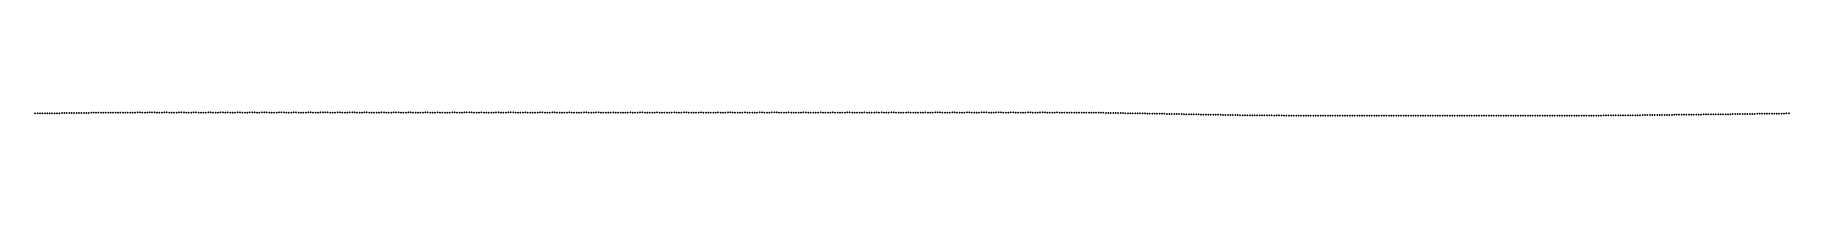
# Model space of a CAD drawing. Header units: metres. Extents: x 0 to 360, y 0 to 0.
import ezdxf

# ---------------------------------------------------------------- set-up
doc = ezdxf.new("R2010")
doc.units = ezdxf.units.M

msp = doc.modelspace()

# ---------------------------------------------------------------- linework, layer by layer
for p in [(0, 0.03), (0.5, 0.04), (1, 0.03), (1.5, 0.02), (2, 0.03), (2.5, 0.04), (3, 0.05), (3.5, 0.05), (4, 0.06), (4.5, 0.06), (5, 0.06), (5.5, 0.07), (6, 0.08), (6.5, 0.09), (7, 0.09), (7.5, 0.09), (8, 0.1), (8.5, 0.1), (9, 0.12), (9.5, 0.12), (10, 0.13), (10.5, 0.12), (11, 0.13), (11.5, 0.14), (12, 0.15), (12.5, 0.16), (13, 0.16), (13.5, 0.16), (14, 0.16), (14.5, 0.17), (15, 0.18), (15.5, 0.18), (16, 0.18), (16.5, 0.18), (17, 0.18), (17.5, 0.19), (18, 0.2), (18.5, 0.2), (19, 0.2), (19.5, 0.19), (20, 0.19), (20.5, 0.2), (21, 0.21), (21.5, 0.21), (22, 0.2), (22.5, 0.2), (23, 0.2), (23.5, 0.21), (24, 0.21), (24.5, 0.21), (25, 0.2), (25.5, 0.2), (26, 0.2), (26.5, 0.21), (27, 0.21), (27.5, 0.2), (28, 0.2), (28.5, 0.2), (29, 0.2), (29.5, 0.21), (30, 0.21), (30.5, 0.21), (31, 0.2), (31.5, 0.2), (32, 0.2), (32.5, 0.21), (33, 0.21), (33.5, 0.2), (34, 0.2), (34.5, 0.2), (35, 0.2), (35.5, 0.21), (36, 0.21), (36.5, 0.2), (37, 0.2), (37.5, 0.2), (38, 0.21), (38.5, 0.21), (39, 0.2), (39.5, 0.21), (40, 0.2), (40.5, 0.2), (41, 0.2), (41.5, 0.21), (42, 0.21), (42.5, 0.2), (43, 0.2), (43.5, 0.2), (44, 0.21), (44.5, 0.21), (45, 0.21), (45.5, 0.2), (46, 0.2), (46.5, 0.22), (47, 0.23), (47.5, 0.21), (48, 0.18), (48.5, 0.18), (49, 0.2), (49.5, 0.2), (50, 0.21), (50.5, 0.21), (51, 0.21), (51.5, 0.2), (52, 0.2), (52.5, 0.2), (53, 0.21), (53.5, 0.21), (54, 0.2), (54.5, 0.2), (55, 0.2), (55.5, 0.2), (56, 0.21), (56.5, 0.21), (57, 0.2), (57.5, 0.2), (58, 0.2), (58.5, 0.21), (59, 0.21), (59.5, 0.21), (60, 0.21), (60.5, 0.2), (61, 0.2), (61.5, 0.2), (62, 0.21), (62.5, 0.21), (63, 0.2), (63.5, 0.2), (64, 0.2), (64.5, 0.21), (65, 0.21), (65.5, 0.21), (66, 0.2), (66.5, 0.2), (67, 0.2), (67.5, 0.21), (68, 0.21), (68.5, 0.2), (69, 0.2), (69.5, 0.2), (70, 0.2), (70.5, 0.2), (71, 0.21), (71.5, 0.21), (72, 0.2), (72.5, 0.2), (73, 0.2), (73.5, 0.21), (74, 0.21), (74.5, 0.21), (75, 0.2), (75.5, 0.2), (76, 0.2), (76.5, 0.21), (77, 0.21), (77.5, 0.2), (78, 0.2), (78.5, 0.2), (79, 0.2), (79.5, 0.2), (80, 0.21), (80.5, 0.21), (81, 0.2), (81.5, 0.2), (82, 0.2), (82.5, 0.21), (83, 0.2), (83.5, 0.2), (84, 0.2), (84.5, 0.2), (85, 0.2), (85.5, 0.21), (86, 0.21), (86.5, 0.2), (87, 0.2), (87.5, 0.2), (88, 0.21), (88.5, 0.21), (89, 0.21), (89.5, 0.21), (90, 0.2), (90.5, 0.2), (91, 0.2), (91.5, 0.21), (92, 0.2), (92.5, 0.2), (93, 0.2), (93.5, 0.2), (94, 0.2), (94.5, 0.21), (95, 0.21), (95.5, 0.2), (96, 0.2), (96.5, 0.2), (97, 0.21), (97.5, 0.21), (98, 0.21), (98.5, 0.2), (99, 0.2), (99.5, 0.2), (100, 0.2), (100.5, 0.21), (101, 0.2), (101.5, 0.2), (102, 0.2), (102.5, 0.2), (103, 0.2), (103.5, 0.21), (104, 0.21), (104.5, 0.2), (105, 0.2), (105.5, 0.2), (106, 0.21), (106.5, 0.21), (107, 0.2), (107.5, 0.2), (108, 0.2), (108.5, 0.2), (109, 0.2), (109.5, 0.21), (110, 0.2), (110.5, 0.2), (111, 0.2), (111.5, 0.2), (112, 0.2), (112.5, 0.21), (113, 0.21), (113.5, 0.2), (114, 0.2), (114.5, 0.2), (115, 0.21), (115.5, 0.21), (116, 0.2), (116.5, 0.2), (117, 0.2), (117.5, 0.2), (118, 0.2), (118.5, 0.21), (119, 0.2), (119.5, 0.2), (120, 0.2), (120.5, 0.2), (121, 0.2), (121.5, 0.2), (122, 0.21), (122.5, 0.2), (123, 0.2), (123.5, 0.2), (124, 0.21), (124.5, 0.21), (125, 0.2), (125.5, 0.2), (126, 0.2), (126.5, 0.2), (127, 0.2), (127.5, 0.21), (128, 0.2), (128.5, 0.2), (129, 0.2), (129.5, 0.2), (130, 0.2), (130.5, 0.2), (131, 0.21), (131.5, 0.2), (132, 0.2), (132.5, 0.2), (133, 0.21), (133.5, 0.21), (134, 0.2), (134.5, 0.2), (135, 0.2), (135.5, 0.2), (136, 0.2), (136.5, 0.21), (137, 0.2), (137.5, 0.2), (138, 0.2), (138.5, 0.2), (139, 0.2), (139.5, 0.2), (140, 0.21), (140.5, 0.2), (141, 0.2), (141.5, 0.2), (142, 0.21), (142.5, 0.21), (143, 0.2), (143.5, 0.2), (144, 0.2), (144.5, 0.2), (145, 0.2), (145.5, 0.21), (146, 0.2), (146.5, 0.2), (147, 0.2), (147.5, 0.2), (148, 0.2), (148.5, 0.21), (149, 0.21), (149.5, 0.2), (150, 0.2), (150.5, 0.2), (151, 0.21), (151.5, 0.21), (152, 0.21), (152.5, 0.2), (153, 0.2), (153.5, 0.2), (154, 0.2), (154.5, 0.21), (155, 0.2), (155.5, 0.2), (156, 0.2), (156.5, 0.2), (157, 0.2), (157.5, 0.21), (158, 0.21), (158.5, 0.2), (159, 0.2), (159.5, 0.2), (160, 0.2), (160.5, 0.2), (161, 0.21), (161.5, 0.2), (162, 0.2), (162.5, 0.2), (163, 0.2), (163.5, 0.21), (164, 0.2), (164.5, 0.2), (165, 0.2), (165.5, 0.2), (166, 0.2), (166.5, 0.21), (167, 0.21), (167.5, 0.2), (168, 0.2), (168.5, 0.2), (169, 0.2), (169.5, 0.2), (170, 0.21), (170.5, 0.2), (171, 0.2), (171.5, 0.2), (172, 0.2), (172.5, 0.21), (173, 0.2), (173.5, 0.21), (174, 0.2), (174.5, 0.2), (175, 0.2), (175.5, 0.21), (176, 0.21), (176.5, 0.2), (177, 0.2), (177.5, 0.2), (178, 0.2), (178.5, 0.2), (179, 0.21), (179.5, 0.2), (180, 0.2), (180.5, 0.2), (181, 0.2), (181.5, 0.2), (182, 0.2), (182.5, 0.21), (183, 0.2), (183.5, 0.2), (184, 0.2), (184.5, 0.21), (185, 0.21), (185.5, 0.21), (186, 0.2), (186.5, 0.2), (187, 0.2), (187.5, 0.2), (188, 0.21), (188.5, 0.21), (189, 0.2), (189.5, 0.2), (190, 0.2), (190.5, 0.2), (191, 0.21), (191.5, 0.21), (192, 0.2), (192.5, 0.2), (193, 0.2), (193.5, 0.2), (194, 0.21), (194.5, 0.21), (195, 0.21), (195.5, 0.2), (196, 0.2), (196.5, 0.2), (197, 0.21), (197.5, 0.21), (198, 0.21), (198.5, 0.2), (199, 0.2), (199.5, 0.2), (200, 0.21), (200.5, 0.21), (201, 0.2), (201.5, 0.2), (202, 0.2), (202.5, 0.2), (203, 0.2), (203.5, 0.21), (204, 0.21), (204.5, 0.2), (205, 0.2), (205.5, 0.2), (206, 0.21), (206.5, 0.21), (207, 0.21), (207.5, 0.2), (208, 0.2), (208.5, 0.2), (209, 0.2), (209.5, 0.21), (210, 0.2), (210.5, 0.2), (211, 0.19), (211.5, 0.19), (212, 0.19), (212.5, 0.2), (213, 0.19), (213.5, 0.19), (214, 0.18), (214.5, 0.17), (215, 0.17), (215.5, 0.17), (216, 0.17), (216.5, 0.16), (217, 0.15), (217.5, 0.15), (218, 0.14), (218.5, 0.14), (219, 0.14), (219.5, 0.13), (220, 0.12), (220.5, 0.11), (221, 0.11), (221.5, 0.11), (222, 0.1), (222.5, 0.09), (223, 0.07), (223.5, 0.06), (224, 0.06), (224.5, 0.06), (225, 0.05), (225.5, 0.04), (226, 0.03), (226.5, 0.02), (227, 0.01), (359, 0), (359.5, 0.01), (227.5, 0), (228, -0.02), (228.5, -0.03), (229, -0.03), (229.5, -0.04), (230, -0.05), (230.5, -0.05), (231, -0.06), (231.5, -0.07), (232, -0.08), (232.5, -0.1), (233, -0.1), (233.5, -0.11), (234, -0.11), (234.5, -0.13), (235, -0.13), (235.5, -0.15), (236, -0.16), (236.5, -0.16), (237, -0.16), (237.5, -0.17), (238, -0.19), (238.5, -0.2), (239, -0.21), (239.5, -0.21), (240, -0.22), (240.5, -0.23), (241, -0.25), (241.5, -0.26), (242, -0.26), (242.5, -0.27), (243, -0.27), (243.5, -0.29), (244, -0.29), (244.5, -0.31), (245, -0.32), (245.5, -0.32), (246, -0.32), (246.5, -0.33), (247, -0.35), (247.5, -0.35), (248, -0.36), (248.5, -0.36), (249, -0.36), (249.5, -0.36), (250, -0.38), (250.5, -0.39), (251, -0.39), (251.5, -0.39), (252, -0.39), (252.5, -0.4), (253, -0.4), (253.5, -0.41), (254, -0.42), (254.5, -0.41), (255, -0.41), (255.5, -0.41), (256, -0.42), (256.5, -0.42), (257, -0.43), (257.5, -0.43), (258, -0.43), (258.5, -0.42), (259, -0.43), (259.5, -0.43), (260, -0.44), (260.5, -0.44), (261, -0.43), (261.5, -0.43), (262, -0.43), (262.5, -0.44), (263, -0.44), (263.5, -0.43), (264, -0.43), (264.5, -0.43), (265, -0.43), (265.5, -0.43), (266, -0.44), (266.5, -0.43), (267, -0.43), (267.5, -0.43), (268, -0.43), (268.5, -0.43), (269, -0.44), (269.5, -0.44), (270, -0.43), (270.5, -0.43), (271, -0.43), (271.5, -0.44), (272, -0.43), (272.5, -0.44), (273, -0.43), (273.5, -0.43), (274, -0.42), (274.5, -0.43), (275, -0.44), (275.5, -0.43), (276, -0.43), (276.5, -0.43), (277, -0.43), (277.5, -0.43), (278, -0.44), (278.5, -0.44), (279, -0.43), (279.5, -0.43), (280, -0.43), (280.5, -0.43), (281, -0.43), (281.5, -0.44), (282, -0.43), (282.5, -0.43), (283, -0.43), (283.5, -0.43), (284, -0.44), (284.5, -0.43), (285, -0.43), (285.5, -0.43), (286, -0.43), (286.5, -0.43), (287, -0.44), (287.5, -0.44), (288, -0.43), (288.5, -0.43), (289, -0.43), (289.5, -0.43), (290, -0.43), (290.5, -0.44), (291, -0.43), (291.5, -0.43), (292, -0.43), (292.5, -0.43), (293, -0.43), (293.5, -0.43), (294, -0.44), (294.5, -0.43), (295, -0.43), (295.5, -0.43), (296, -0.44), (296.5, -0.44), (297, -0.43), (297.5, -0.43), (298, -0.43), (298.5, -0.43), (299, -0.43), (299.5, -0.44), (300, -0.43), (300.5, -0.43), (301, -0.43), (301.5, -0.43), (302, -0.43), (302.5, -0.43), (303, -0.44), (303.5, -0.43), (304, -0.43), (304.5, -0.43), (305, -0.44), (305.5, -0.44), (306, -0.43), (306.5, -0.43), (307, -0.43), (307.5, -0.43), (308, -0.43), (308.5, -0.44), (309, -0.43), (309.5, -0.43), (310, -0.43), (310.5, -0.43), (311, -0.44), (311.5, -0.43), (312, -0.44), (312.5, -0.43), (313, -0.43), (313.5, -0.43), (314, -0.44), (314.5, -0.44), (315, -0.43), (315.5, -0.43), (316, -0.43), (316.5, -0.43), (317, -0.43), (317.5, -0.44), (318, -0.43), (318.5, -0.43), (319, -0.42), (319.5, -0.42), (320, -0.43), (320.5, -0.42), (321, -0.42), (321.5, -0.41), (322, -0.41), (322.5, -0.41), (323, -0.41), (323.5, -0.41), (324, -0.4), (324.5, -0.39), (325, -0.38), (325.5, -0.39), (326, -0.38), (326.5, -0.38), (327, -0.37), (327.5, -0.36), (328, -0.35), (328.5, -0.35), (329, -0.35), (329.5, -0.34), (330, -0.34), (330.5, -0.32), (331, -0.32), (331.5, -0.31), (332, -0.32), (332.5, -0.31), (333, -0.3), (333.5, -0.29), (334, -0.28), (334.5, -0.28), (335, -0.28), (335.5, -0.28), (336, -0.27), (336.5, -0.26), (337, -0.25), (337.5, -0.25), (338, -0.25), (338.5, -0.24), (339, -0.23), (339.5, -0.22), (340, -0.22), (340.5, -0.21), (341, -0.21), (341.5, -0.21), (342, -0.2), (342.5, -0.19), (343, -0.18), (343.5, -0.18), (344, -0.18), (344.5, -0.17), (345, -0.16), (345.5, -0.15), (346, -0.14), (346.5, -0.14), (347, -0.15), (347.5, -0.14), (348, -0.13), (348.5, -0.12), (349, -0.12), (349.5, -0.11), (350, -0.11), (350.5, -0.11), (351, -0.09), (351.5, -0.08), (352, -0.08), (352.5, -0.08), (353, -0.07), (353.5, -0.07), (354, -0.06), (354.5, -0.05), (355, -0.04), (355.5, -0.04), (356, -0.04), (356.5, -0.03), (357, -0.02), (357.5, -0.01), (358, -0.01), (358.5, -0.01)]:
    msp.add_point(p)

doc.saveas('drawing.dxf')
